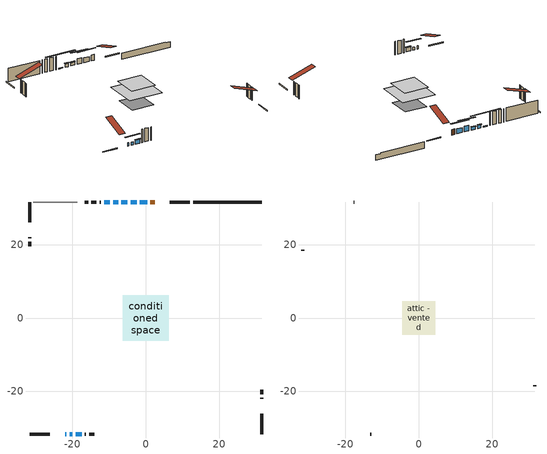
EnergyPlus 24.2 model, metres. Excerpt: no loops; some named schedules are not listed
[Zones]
conditioned space
 floor othersidecoefficients (Floor1 construction): -1.37,-1.37 -1.37,1.37 1.37,1.37 1.37,-1.37 z0.56
 floor adiabatic (AdiabaticFloorConstruction): -6.24,-6.24 -6.24,6.24 6.24,6.24 6.24,-6.24 z3
 floor foundation (Slab1 construction): -4.14,-4.14 -4.14,4.14 4.14,4.14 4.14,-4.14 z-1.73
 wall outside (RimJoist1 construction): 12.03,31.65 6.57,31.65 / -31.65,-31.65 -26.19,-31.65 / -31.65,31.65 -31.65,26.19 / 31.65,-31.65 31.65,-26.19 z0.56:0.86
 wall outside (AdiabaticWallConstruction 1): 2.39,31.65 1.29,31.65 z0.56:2.59
 wall outside (AdiabaticWallConstruction): -22.01,-31.65 -21.63,-31.65 z0.56:1.78; 0.36,31.65 -1.57,31.65 z0.56:2.34; -2.5,31.65 -4.13,31.65 z0.56:2.64; -20.7,-31.65 -20.01,-31.65 z0.56:1.6; -5.06,31.65 -6.63,31.65 z0.56:1.63; -7.56,31.65 -8.83,31.65 z0.56:1.73; -19.09,-31.65 -17.51,-31.65 z0.56:2.03; -9.76,31.65 -11.39,31.65 z0.56:0.87
 wall outside (Wall1 construction): -12.32,31.65 -12.56,31.65 / -16.58,-31.65 -16.34,-31.65 / -31.65,22.01 -31.65,21.77 / 31.65,-22.01 31.65,-21.77 z0.56:5.44
 wall outside (Wall2 construction): -13.49,31.65 -14.8,31.65 / -15.41,-31.65 -14.09,-31.65 / -31.65,20.84 -31.65,19.52 / 31.65,-20.84 31.65,-19.52 z0.56:5.44
 wall foundation (FoundationWall1 construction): 12.96,31.65,-1.73 12.96,31.65,0.56 29.78,31.65,0.56 29.78,31.65,0.29 31.65,31.65,0.29 31.65,31.65,-1.73
 wall othersidecoefficients (Wall3 construction): -15.73,31.65 -16.65,31.65 z0.56:5.44
 wall adiabatic (Wall5 construction): -18.69,31.65 -30.72,31.65 z0.56:5.44
 window (WindowConstruction 6): -22.01,-31.65 -21.63,-31.65 z0.56:1.78
 window (WindowConstruction): 0.36,31.65 -1.57,31.65 z0.56:2.34
 window (WindowConstruction 1): -2.5,31.65 -4.13,31.65 z0.56:2.64
 window (WindowConstruction 2): -20.7,-31.65 -20.02,-31.65 z0.56:1.6
 window (WindowConstruction 3): -5.06,31.65 -6.63,31.65 z0.56:1.63
 window (WindowConstruction 4): -7.56,31.65 -8.83,31.65 z0.56:1.73
 window (WindowConstruction 5): -19.09,-31.65 -17.51,-31.65 z0.56:2.03
 window (WindowConstruction 7): -9.76,31.65 -11.39,31.65 z0.56:0.86
 door (Door): 2.39,31.65 1.29,31.65 z0.56:2.59
 ceiling adiabatic (AdiabaticFloorConstruction): 6.24,-6.24 6.24,6.24 -6.24,6.24 -6.24,-6.24 z3
attic - vented
 floor to conditioned space (Floor2 construction Reversed): -4.52,-4.52 -4.52,4.52 4.52,4.52 4.52,-4.52 z5.44
 wall outside (Wall4 construction): -17.58,31.65 -17.76,31.65 / -13.17,-31.65 -12.98,-31.65 / -31.65,18.6 -31.65,18.41 / 31.65,-18.6 31.65,-18.41 z0.56:5.44
 roof outside (Roof1 construction): 3.32,31.65,5.44 3.32,22.85,8.37 5.64,22.85,8.37 5.64,31.65,5.44; -22.94,-31.65,5.44 -22.94,-22.85,8.37 -25.26,-22.85,8.37 -25.26,-31.65,5.44; -31.65,22.94,5.44 -22.85,22.94,8.37 -22.85,25.26,8.37 -31.65,25.26,5.44; 31.65,-22.94,5.44 22.85,-22.94,8.37 22.85,-25.26,8.37 31.65,-25.26,5.44
shading: -4.09,31.65 2.88,31.65 2.88,32.06 -4.09,32.06 z4.86; -6.65,31.65 0.02,31.65 0.02,32.06 -6.65,32.06 z5.16; -17.49,-31.65 -23.22,-31.65 -23.22,-32.06 -17.49,-32.06 z4.12; -6.83,31.65 -4.86,31.65 -4.86,32.06 -6.83,32.06 z1.83; -9.03,31.65 -7.36,31.65 -7.36,32.06 -9.03,32.06 z1.93; -17.31,-31.65 -19.29,-31.65 -19.29,-32.06 -17.31,-32.06 z2.23; -16.35,31.65 -4.8,31.65 -4.8,32.06 -16.35,32.06 z5.82
[Building]
Building 1: Terrain=Suburbs
[Site:Location]
Toronto City Centre_ON: Latitude {deg}=43.63; Longitude {deg}=-79.39; Time Zone {hr}=-5; Elevation {m}=77; Keep Site Location Information=Yes
[Site:GroundTemperature:Shallow]
5.01852, 3.26908, 3.12898, 3.95918, 7.29196, 10.6092, 13.4851, 15.3069, 15.4617, 13.9799, 11.1774, 7.9619
[Site:WaterMainsTemperature]
Calculation Method=Schedule; Temperature Schedule=mains temperature schedule
[Material] Roughness=Rough; Thermal Absorptance=0.9
Name | Thickness {m} | Conductivity {W/m-K} | Density {kg/m3} | Specific Heat {J/kg-K} | Solar Absorptance | Visible Absorptance
asphalt or fiberglass shingles | 0.00635 | 0.162714 | 1121.4 | 1465.45 | 0.4 | 0.4
ceiling stud and cavity | 0.1397 | 0.112058 | 65.682 | 1177.47 | 0.7 | 0.7
concrete 4.0 in. | 0.1016 | 1.803125 | 2242.8 | 837.4 | 0.7 | 0.7
concrete 8.0 in. | 0.2032 | 1.803125 | 2242.8 | 837.4 | 0.7 | 0.7
door material | 0.04445 | 0.20624 | 512.64 | 1214.23 | 0.7 | 0.7
exterior vertical ins | 0.0301356 | 0.029427 | 32.04 | 1214.23 | 0.7 | 0.7
floor covering | 0.0127 | 0.0433444 | 54.468 | 1339.84 | 0.6 | 0.6
floor rigid ins | 0.051816 | 0.029427 | 32.04 | 1214.23 | 0.7 | 0.7
floor rigid ins 1; wall rigid ins 1 | 0.512978 | 0.029427 | 32.04 | 1214.23 | 0.7 | 0.7
floor stud and cavity | 0.1397 | 0.116008 | 92.3553 | 1139.71 | 0.7 | 0.7
floor stud and cavity 1 | 0.1397 | 1.75129 | 37.0049 | 1207.88 | 0.7 | 0.7
furniture material conditioned space 1 | 0.1524 | 0.115458 | 640.8 | 1214.23 | 0.6 | 0.6
gypsum board | 0.0127 | 0.160291 | 801 | 837.4 | 0.6 | 0.6
gypsum board 1 | 0.0127 | 0.160291 | 801 | 837.4 | 0.7 | 0.7
osb sheathing 0.5 in. | 0.0127 | 0.115458 | 512.64 | 1214.23 | 0.7 | 0.7
osb sheathing 0.5 in. 1 | 0.0127 | 0.115458 | 512.64 | 1214.23 | 0.4 | 0.4
osb sheathing 0.75 in. | 0.01905 | 0.115458 | 512.64 | 1214.23 | 0.7 | 0.7
rim joist stud and cavity | 0.0508 | 0.107068 | 50.32683 | 1063.81 | 0.6 | 0.6
wall rigid ins | 0.051816 | 0.029427 | 32.04 | 1214.23 | 0.4 | 0.4
wall stud and cavity | 0.1397 | 0.0893451 | 139.0536 | 1170.24 | 0.7 | 0.7
wall stud and cavity 1 | 0.1397 | 0.0768038 | 139.0536 | 1170.24 | 0.7 | 0.7
wall stud and cavity 2 | 0.1397 | 0.0920886 | 139.0536 | 1170.24 | 0.7 | 0.7
wall stud and cavity 3 | 0.0889 | 6.1454 | 50.32683 | 1063.81 | 0.6 | 0.6
wall stud and cavity 4 | 0.1397 | 0.631996 | 139.0536 | 1170.24 | 0.7 | 0.7
wall stud and cavity 5 | 0.0889 | 0.380278 | 52.3479 | 1209.89 | 0.7 | 0.7
wall stud and cavity 6 | 0.0889 | 0.391764 | 83.0341 | 1211.67 | 0.7 | 0.7
wood siding | 0.0254 | 0.102417 | 544.68 | 1172.36 | 0.4 | 0.4
wood siding 1 | 0.00254 | 0.102417 | 544.68 | 1172.36 | 0.4 | 0.4
wood siding 2; wood siding 3; wood siding 4 | 0.0254 | 0.102417 | 544.68 | 1172.36 | 0.7 | 0.7
[WindowMaterial:SimpleGlazingSystem]
Name | U-Factor {W/m2-K} | Solar Heat Gain Coefficient
WindowMaterial | 2.96562 | 0.58
WindowMaterial 1 | 4.26815 | 0.68
WindowMaterial 2 | 3.02297 | 0.49
WindowMaterial 3 | 2.96789 | 0.58
WindowMaterial 4 | 2.98322 | 0.57
WindowMaterial 5 | 2.91338 | 0.63
WindowMaterial 6 | 4.91374 | 0.61
WindowMaterial 7 | 7.87936 | 0.51
[Construction]
AdiabaticFloorConstruction: floor stud and cavity 1, floor rigid ins 1, osb sheathing 0.75 in., floor covering
AdiabaticWallConstruction: wood siding 3, wall rigid ins 1, wall stud and cavity 5, gypsum board
AdiabaticWallConstruction 1: wood siding 4, wall rigid ins 1, wall stud and cavity 5, gypsum board
Door: door material
Floor1 construction: floor stud and cavity, floor rigid ins, osb sheathing 0.75 in., floor covering
Floor2 construction Reversed: gypsum board, ceiling stud and cavity
FoundationWall1 construction: concrete 8.0 in., gypsum board 1
furniture construction conditioned space 1: furniture material conditioned space 1
PartitionWallConstruction: gypsum board, wall stud and cavity 6, gypsum board
RimJoist1 construction: wood siding 2, rim joist stud and cavity
Roof1 construction: asphalt or fiberglass shingles
Slab1 construction: concrete 4.0 in.
Wall1 construction: wood siding, osb sheathing 0.5 in., wall stud and cavity, gypsum board
Wall2 construction: wood siding, osb sheathing 0.5 in., wall stud and cavity 1, gypsum board
Wall3 construction: osb sheathing 0.5 in. 1, wall stud and cavity 2, gypsum board
Wall4 construction: wood siding 1, wall stud and cavity 3
Wall5 construction: wall rigid ins, osb sheathing 0.5 in., wall stud and cavity 4, gypsum board
WindowConstruction: WindowMaterial
WindowConstruction 1: WindowMaterial 1
WindowConstruction 2: WindowMaterial 2
WindowConstruction 3: WindowMaterial 3
WindowConstruction 4: WindowMaterial 4
WindowConstruction 5: WindowMaterial 5
WindowConstruction 6: WindowMaterial 6
WindowConstruction 7: WindowMaterial 7
[Zone] Multiplier=1; Part of Total Floor Area=Yes
Name | Volume {m3}
attic - vented | 38.8208
conditioned space | 559
[Space]
Name | Zone | Volume {m3}
attic - vented 1 | attic - vented | 38.8208
conditioned space 1 | conditioned space | 559
[ZoneInfiltration:EffectiveLeakageArea]
infil attic - vented 1: Zone or Space=attic - vented 1; Schedule=Always On Discrete; Effective Air Leakage Area {cm2}=3434.11; Stack Coefficient=0.000543017; Wind Coefficient=1.57444e-05
[ZoneMixing]
whole house fan mix: Zone or Space=attic - vented; Schedule=Always On Continuous; Design Flow Rate Calculation Method=Flow/Zone; Design Flow Rate {m3/s}=0; Source Zone or Space=conditioned space
[SurfaceProperty:OtherSideCoefficients]
other non-freezing space: Combined Convective/Radiative Film Coefficient {W/m2-K}=8.35; Constant Temperature Coefficient=1; External Dry-Bulb Temperature Coefficient=0; Ground Temperature Coefficient=0; Wind Speed Coefficient=0; Zone Air Temperature Coefficient=0; Constant Temperature Schedule=other non-freezing space; Previous Other Side Temperature Coefficient=0
[SurfaceProperty:ExposedFoundationPerimeter]
Slab1: Exposed Perimeter Calculation Method=TotalExposedPerimeter; Total Exposed Perimeter {m}=18.693
[InternalMass] Zone or ZoneList=conditioned space; Space or SpaceList=conditioned space 1
Name | Construction | Surface Area {m2}
furniture mass conditioned space 1 | furniture construction conditioned space 1 | 92.6798
partition wall mass | PartitionWallConstruction | 231.699
[Lights]
interior lighting: Zone or ZoneList or Space or SpaceList=conditioned space 1; Schedule=interior lighting schedule; Design Level Calculation Method=LightingLevel; Lighting Level {W}=343.2; Return Air Fraction=0; Fraction Radiant=0.6; Fraction Visible=0.2; Fraction Replaceable=1
[People]
occupants: Zone or ZoneList or Space or SpaceList=conditioned space 1; Number of People Schedule=occupants schedule; Number of People Calculation Method=People; Number of People=3; Fraction Radiant=0.314171; Sensible Heat Fraction=0.56303; Activity Level Schedule=occupants activity schedule; Carbon Dioxide Generation Rate {m3/s-W}=0; Enable ASHRAE 55 Comfort Warnings=No; Mean Radiant Temperature Calculation Type=EnclosureAveraged
[ElectricEquipment] Zone or ZoneList or Space or SpaceList=conditioned space 1; Design Level Calculation Method=EquipmentLevel
Name | Schedule | Design Level {W} | Fraction Latent | Fraction Radiant | Fraction Lost
clothes dryer | clothes dryer schedule | 140.772 | 0.015 | 0.081 | 0.85
clothes washer | clothes washer schedule | 32.1985 | 0.03 | 0.162 | 0.7
cooking range | cooking range schedule | 208.969 | 0.08 | 0.432 | 0.2
dishwasher | dishwasher schedule | 66.8632 | 0.3 | 0.18 | 0.4
fridge | fridge schedule | 72.9452 | 0 | 0.6 | 0
mech vent house fan | mech vent house fan schedule | 0 | 0 | 0 | 1
mech vent house fan cfis | mech vent house fan cfis schedule | 0 | 0 | 0 | 0
misc plug loads | misc plug loads schedule | 494.7 | 0.045 | 0.513 | 0.1
whole house fan | Always On Discrete | 0 | 0 | 0 | 1
[OtherEquipment] Zone or ZoneList or Space or SpaceList=conditioned space 1; Design Level Calculation Method=EquipmentLevel
Name | Fuel Type | Schedule | Design Level {W} | Fraction Latent | Fraction Radiant | Fraction Lost
clothes dryer 1 | Electricity | clothes dryer schedule | 0 | 0.015 | 0.081 | 0.85
cooking range 1 | Electricity | cooking range schedule | 0 | 0.08 | 0.432 | 0.2
general water use latent | None | general water use schedule | 59.3978 | 1 | 0 | 0
general water use sensible | None | general water use schedule | -58.539 | 0 | 0.6 | 0
mech vent house fan latent load | None | Always On Discrete | 0 | 1 | 0 | 0
mech vent house fan sensible load | None | Always On Discrete | 0 | 0 | 0 | 0
water heater energy adjustment1 | NaturalGas | Always On Discrete | 0.01 | 0 | 0 | 1
[ZoneInfiltration:DesignFlowRate] Zone or ZoneList or Space or SpaceList=conditioned space 1; Schedule=Always On Discrete; Design Flow Rate Calculation Method=Flow/Zone; Design Flow Rate {m3/s}=0
infil flow; natural vent flow; whole house fan flow
[AvailabilityManager:Scheduled]
central ac and furnace airloop Availability Manager: Schedule=Always On Discrete
[Foundation:Kiva]
Foundation Kiva 1: Initial Indoor Air Temperature {C}=18; Wall Height Above Grade {m}=0.559979; Wall Depth Below Slab {m}=0.2032; Custom Block Material Name 1=exterior vertical ins; Custom Block Depth 1 {m}=2.28999; Custom Block X Position 1 {m}=0.2159; Custom Block Z Position 1 {m}=0
[Foundation:Kiva:Settings]
Soil Conductivity {W/m-K}=0.849921; Soil Density {kg/m3}=1842.3; Soil Specific Heat {J/kg-K}=418.7; Ground Solar Absorptivity=0.9; Ground Thermal Absorptivity=0.9; Ground Surface Roughness {m}=0.03; Far-Field Width {m}=40; Deep-Ground Boundary Condition=ZeroFlux; Deep-Ground Depth {m}=40; Minimum Cell Dimension {m}=0.2; Maximum Cell Growth Coefficient=3; Simulation Timestep=Timestep
[Exterior:Lights]
exterior lighting: Schedule=exterior lighting schedule; Design Level {W}=75.6
[EnergyManagementSystem:GlobalVariable]
central_ac_and_furnace_airloop_Fan_RTF
infil_program_Qfan
infil_program_Qinf
natural_vent_program_Qnv
natural_vent_program_Qwhf
[EnergyManagementSystem:Sensor]
Name | Output:Variable or Output:Meter Index Key | Output:Variable or Output:Meter
airflow_gain | infil flow | Infiltration Sensible Heat Gain Energy
airflow_gain_1 | natural vent flow | Infiltration Sensible Heat Gain Energy
airflow_gain_2 | whole house fan flow | Infiltration Sensible Heat Gain Energy
airflow_loss | infil flow | Infiltration Sensible Heat Loss Energy
airflow_loss_1 | natural vent flow | Infiltration Sensible Heat Loss Energy
airflow_loss_2 | whole house fan flow | Infiltration Sensible Heat Loss Energy
clg_load_cond |  | Cooling:EnergyTransfer:Zone:CONDITIONED SPACE
clg_sp_s; clg_sp_s_1 | cooling setpoint | Schedule Value
clothes_dryer_exhaust_0_sch_s | clothes dryer exhaust 0 schedule | Schedule Value
cool_season | cooling season schedule | Schedule Value
htg_load_cond |  | Heating:EnergyTransfer:Zone:CONDITIONED SPACE
htg_sp_s; htg_sp_s_1 | heating setpoint | Schedule Value
ig_ee_conv | clothes dryer | Electric Equipment Convective Heating Energy
ig_ee_conv_2 | cooking range | Electric Equipment Convective Heating Energy
ig_ee_conv_4 | fridge | Electric Equipment Convective Heating Energy
ig_ee_conv_5 | misc plug loads | Electric Equipment Convective Heating Energy
ig_ee_conv_6 | whole house fan | Electric Equipment Convective Heating Energy
ig_ee_rad | clothes dryer | Electric Equipment Radiant Heating Energy
ig_ee_rad_2 | cooking range | Electric Equipment Radiant Heating Energy
ig_ee_rad_4 | fridge | Electric Equipment Radiant Heating Energy
ig_ee_rad_5 | misc plug loads | Electric Equipment Radiant Heating Energy
ig_ee_rad_6 | whole house fan | Electric Equipment Radiant Heating Energy
ig_lgt_conv | interior lighting | Lights Convective Heating Energy
ig_lgt_rad | interior lighting | Lights Radiant Heating Energy
ig_lgt_vis | interior lighting | Lights Visible Radiation Heating Energy
ig_oe_conv | clothes dryer 1 | Other Equipment Convective Heating Energy
ig_oe_conv_1 | cooking range 1 | Other Equipment Convective Heating Energy
ig_oe_conv_2 | general water use latent | Other Equipment Convective Heating Energy
ig_oe_conv_3 | general water use sensible | Other Equipment Convective Heating Energy
ig_oe_conv_4 | water heater energy adjustment1 | Other Equipment Convective Heating Energy
ig_oe_rad | clothes dryer 1 | Other Equipment Radiant Heating Energy
ig_oe_rad_1 | cooking range 1 | Other Equipment Radiant Heating Energy
ig_oe_rad_2 | general water use latent | Other Equipment Radiant Heating Energy
ig_oe_rad_3 | general water use sensible | Other Equipment Radiant Heating Energy
ig_oe_rad_4 | water heater energy adjustment1 | Other Equipment Radiant Heating Energy
ig_ppl_conv | occupants | People Convective Heating Energy
ig_ppl_rad | occupants | People Radiant Heating Energy
im_conv | furniture mass conditioned space 1 | Surface Inside Face Convection Heat Gain Energy
im_conv_1 | partition wall mass | Surface Inside Face Convection Heat Gain Energy
im_ig | furniture mass conditioned space 1 | Surface Inside Face Internal Gains Radiation Heat Gain Energy
im_ig_1 | partition wall mass | Surface Inside Face Internal Gains Radiation Heat Gain Energy
im_lgt | furniture mass conditioned space 1 | Surface Inside Face Lights Radiation Heat Gain Energy
im_lgt_1 | partition wall mass | Surface Inside Face Lights Radiation Heat Gain Energy
im_sol | furniture mass conditioned space 1 | Surface Inside Face Solar Radiation Heat Gain Energy
im_sol_1 | partition wall mass | Surface Inside Face Solar Radiation Heat Gain Energy
im_surf | furniture mass conditioned space 1 | Surface Inside Face Net Surface Thermal Radiation Heat Gain Energy
im_surf_1 | partition wall mass | Surface Inside Face Net Surface Thermal Radiation Heat Gain Energy
mv_conv | mech vent house fan | Electric Equipment Convective Heating Energy
mv_conv_1 | mech vent house fan cfis | Electric Equipment Convective Heating Energy
mv_conv_2 | mech vent house fan latent load | Other Equipment Convective Heating Energy
mv_conv_3 | mech vent house fan sensible load | Other Equipment Convective Heating Energy
mv_rad | mech vent house fan | Electric Equipment Radiant Heating Energy
mv_rad_1 | mech vent house fan cfis | Electric Equipment Radiant Heating Energy
mv_rad_2 | mech vent house fan latent load | Other Equipment Radiant Heating Energy
mv_rad_3 | mech vent house fan sensible load | Other Equipment Radiant Heating Energy
natural_vent_s | natural vent schedule | Schedule Value
oa_temp |  | Site Outdoor Air Drybulb Temperature
out_pb_s |  | Site Outdoor Air Barometric Pressure
out_wt_s |  | Site Outdoor Air Humidity Ratio
site_vw_s |  | Site Wind Speed
ss_back_out | Window1 | Surface Window Shortwave from Zone Back Out Window Heat Transfer Rate
ss_back_out_1 | Window2 | Surface Window Shortwave from Zone Back Out Window Heat Transfer Rate
ss_back_out_2 | Window4 | Surface Window Shortwave from Zone Back Out Window Heat Transfer Rate
ss_back_out_3 | Window5 | Surface Window Shortwave from Zone Back Out Window Heat Transfer Rate
ss_back_out_4 | Window6 | Surface Window Shortwave from Zone Back Out Window Heat Transfer Rate
ss_back_out_5 | Window7 | Surface Window Shortwave from Zone Back Out Window Heat Transfer Rate
ss_back_out_6 | Window8 | Surface Window Shortwave from Zone Back Out Window Heat Transfer Rate
ss_back_out_7 | Window9 | Surface Window Shortwave from Zone Back Out Window Heat Transfer Rate
ss_conv | Door1 | Surface Inside Face Convection Heat Gain Energy
ss_conv_1 | Window1 | Surface Inside Face Convection Heat Gain Energy
ss_conv_2 | Window2 | Surface Inside Face Convection Heat Gain Energy
ss_conv_3 | Window4 | Surface Inside Face Convection Heat Gain Energy
ss_conv_4 | Window5 | Surface Inside Face Convection Heat Gain Energy
ss_conv_5 | Window6 | Surface Inside Face Convection Heat Gain Energy
ss_conv_6 | Window7 | Surface Inside Face Convection Heat Gain Energy
ss_conv_7 | Window8 | Surface Inside Face Convection Heat Gain Energy
ss_conv_8 | Window9 | Surface Inside Face Convection Heat Gain Energy
ss_ig | Door1 | Surface Inside Face Internal Gains Radiation Heat Gain Energy
ss_ig_1 | Window1 | Surface Inside Face Internal Gains Radiation Heat Gain Energy
ss_ig_2 | Window2 | Surface Inside Face Internal Gains Radiation Heat Gain Energy
ss_ig_3 | Window4 | Surface Inside Face Internal Gains Radiation Heat Gain Energy
ss_ig_4 | Window5 | Surface Inside Face Internal Gains Radiation Heat Gain Energy
ss_ig_5 | Window6 | Surface Inside Face Internal Gains Radiation Heat Gain Energy
ss_ig_6 | Window7 | Surface Inside Face Internal Gains Radiation Heat Gain Energy
ss_ig_7 | Window8 | Surface Inside Face Internal Gains Radiation Heat Gain Energy
ss_ig_8 | Window9 | Surface Inside Face Internal Gains Radiation Heat Gain Energy
ss_lgt | Door1 | Surface Inside Face Lights Radiation Heat Gain Energy
ss_sol | Door1 | Surface Inside Face Solar Radiation Heat Gain Energy
ss_surf | Door1 | Surface Inside Face Net Surface Thermal Radiation Heat Gain Energy
ss_surf_1 | Window1 | Surface Inside Face Net Surface Thermal Radiation Heat Gain Energy
ss_surf_2 | Window2 | Surface Inside Face Net Surface Thermal Radiation Heat Gain Energy
ss_surf_3 | Window4 | Surface Inside Face Net Surface Thermal Radiation Heat Gain Energy
ss_surf_4 | Window5 | Surface Inside Face Net Surface Thermal Radiation Heat Gain Energy
ss_surf_5 | Window6 | Surface Inside Face Net Surface Thermal Radiation Heat Gain Energy
ss_surf_6 | Window7 | Surface Inside Face Net Surface Thermal Radiation Heat Gain Energy
ss_surf_7 | Window8 | Surface Inside Face Net Surface Thermal Radiation Heat Gain Energy
ss_surf_8 | Window9 | Surface Inside Face Net Surface Thermal Radiation Heat Gain Energy
ss_trans_in | Window1 | Surface Window Transmitted Solar Radiation Rate
ss_trans_in_1 | Window2 | Surface Window Transmitted Solar Radiation Rate
ss_trans_in_2 | Window4 | Surface Window Transmitted Solar Radiation Rate
ss_trans_in_3 | Window5 | Surface Window Transmitted Solar Radiation Rate
ss_trans_in_4 | Window6 | Surface Window Transmitted Solar Radiation Rate
ss_trans_in_5 | Window7 | Surface Window Transmitted Solar Radiation Rate
ss_trans_in_6 | Window8 | Surface Window Transmitted Solar Radiation Rate
ss_trans_in_7 | Window9 | Surface Window Transmitted Solar Radiation Rate
ss_trans_out | Window1 | Surface Inside Face Initial Transmitted Diffuse Transmitted Out Window Solar Radiation Rate
ss_trans_out_1 | Window2 | Surface Inside Face Initial Transmitted Diffuse Transmitted Out Window Solar Radiation Rate
ss_trans_out_2 | Window4 | Surface Inside Face Initial Transmitted Diffuse Transmitted Out Window Solar Radiation Rate
ss_trans_out_3 | Window5 | Surface Inside Face Initial Transmitted Diffuse Transmitted Out Window Solar Radiation Rate
ss_trans_out_4 | Window6 | Surface Inside Face Initial Transmitted Diffuse Transmitted Out Window Solar Radiation Rate
ss_trans_out_5 | Window7 | Surface Inside Face Initial Transmitted Diffuse Transmitted Out Window Solar Radiation Rate
ss_trans_out_6 | Window8 | Surface Inside Face Initial Transmitted Diffuse Transmitted Out Window Solar Radiation Rate
ss_trans_out_7 | Window9 | Surface Inside Face Initial Transmitted Diffuse Transmitted Out Window Solar Radiation Rate
s_conv | Floor1 | Surface Inside Face Convection Heat Gain Energy
s_conv_1 | Floor2 | Surface Inside Face Convection Heat Gain Energy
s_conv_10 | Wall1:0 | Surface Inside Face Convection Heat Gain Energy
s_conv_11 | Wall1:180 | Surface Inside Face Convection Heat Gain Energy
s_conv_12 | Wall1:270 | Surface Inside Face Convection Heat Gain Energy
s_conv_13 | Wall1:90 | Surface Inside Face Convection Heat Gain Energy
s_conv_14 | Wall2:0 | Surface Inside Face Convection Heat Gain Energy
s_conv_15 | Wall2:180 | Surface Inside Face Convection Heat Gain Energy
s_conv_16 | Wall2:270 | Surface Inside Face Convection Heat Gain Energy
s_conv_17 | Wall2:90 | Surface Inside Face Convection Heat Gain Energy
s_conv_18 | Wall3 | Surface Inside Face Convection Heat Gain Energy
s_conv_19 | Wall5 | Surface Inside Face Convection Heat Gain Energy
s_conv_2 | FoundationWall1 | Surface Inside Face Convection Heat Gain Energy
s_conv_3 | inferred conditioned ceiling | Surface Inside Face Convection Heat Gain Energy
s_conv_4 | inferred conditioned floor | Surface Inside Face Convection Heat Gain Energy
s_conv_5 | RimJoist1:0 | Surface Inside Face Convection Heat Gain Energy
s_conv_6 | RimJoist1:180 | Surface Inside Face Convection Heat Gain Energy
s_conv_7 | RimJoist1:270 | Surface Inside Face Convection Heat Gain Energy
s_conv_8 | RimJoist1:90 | Surface Inside Face Convection Heat Gain Energy
s_conv_9 | Slab1 | Surface Inside Face Convection Heat Gain Energy
s_ig | Floor1 | Surface Inside Face Internal Gains Radiation Heat Gain Energy
s_ig_1 | Floor2 | Surface Inside Face Internal Gains Radiation Heat Gain Energy
s_ig_10 | Wall1:0 | Surface Inside Face Internal Gains Radiation Heat Gain Energy
s_ig_11 | Wall1:180 | Surface Inside Face Internal Gains Radiation Heat Gain Energy
s_ig_12 | Wall1:270 | Surface Inside Face Internal Gains Radiation Heat Gain Energy
s_ig_13 | Wall1:90 | Surface Inside Face Internal Gains Radiation Heat Gain Energy
s_ig_14 | Wall2:0 | Surface Inside Face Internal Gains Radiation Heat Gain Energy
s_ig_15 | Wall2:180 | Surface Inside Face Internal Gains Radiation Heat Gain Energy
s_ig_16 | Wall2:270 | Surface Inside Face Internal Gains Radiation Heat Gain Energy
s_ig_17 | Wall2:90 | Surface Inside Face Internal Gains Radiation Heat Gain Energy
s_ig_18 | Wall3 | Surface Inside Face Internal Gains Radiation Heat Gain Energy
s_ig_19 | Wall5 | Surface Inside Face Internal Gains Radiation Heat Gain Energy
s_ig_2 | FoundationWall1 | Surface Inside Face Internal Gains Radiation Heat Gain Energy
s_ig_3 | inferred conditioned ceiling | Surface Inside Face Internal Gains Radiation Heat Gain Energy
s_ig_4 | inferred conditioned floor | Surface Inside Face Internal Gains Radiation Heat Gain Energy
s_ig_5 | RimJoist1:0 | Surface Inside Face Internal Gains Radiation Heat Gain Energy
s_ig_6 | RimJoist1:180 | Surface Inside Face Internal Gains Radiation Heat Gain Energy
s_ig_7 | RimJoist1:270 | Surface Inside Face Internal Gains Radiation Heat Gain Energy
s_ig_8 | RimJoist1:90 | Surface Inside Face Internal Gains Radiation Heat Gain Energy
s_ig_9 | Slab1 | Surface Inside Face Internal Gains Radiation Heat Gain Energy
s_lgt | Floor1 | Surface Inside Face Lights Radiation Heat Gain Energy
s_lgt_1 | Floor2 | Surface Inside Face Lights Radiation Heat Gain Energy
s_lgt_10 | Wall1:0 | Surface Inside Face Lights Radiation Heat Gain Energy
s_lgt_11 | Wall1:180 | Surface Inside Face Lights Radiation Heat Gain Energy
s_lgt_12 | Wall1:270 | Surface Inside Face Lights Radiation Heat Gain Energy
s_lgt_13 | Wall1:90 | Surface Inside Face Lights Radiation Heat Gain Energy
s_lgt_14 | Wall2:0 | Surface Inside Face Lights Radiation Heat Gain Energy
